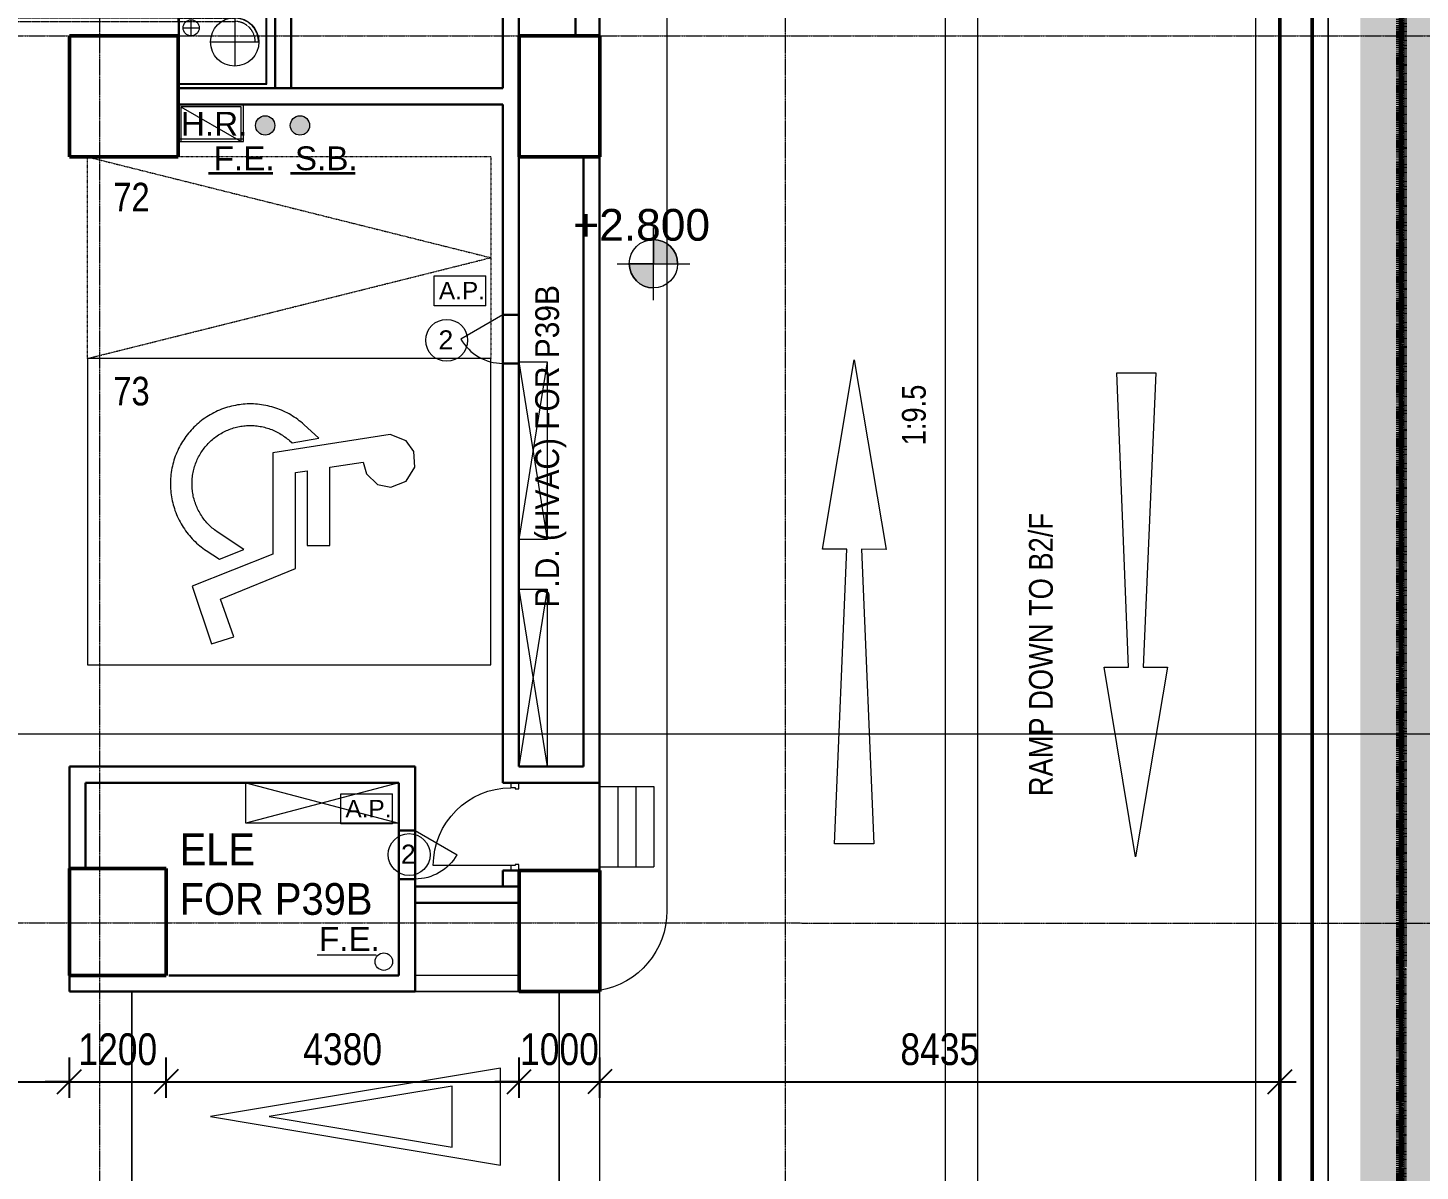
# Model space of a CAD drawing. Header units: millimetres. Extents: x -1578195 to 622687, y -255792 to 391308.
# Drawn here: x 107461 to 124728, y 160378 to 174555 of the extents above; entities that cross this region are included whole.
import ezdxf

# ---------------------------------------------------------------- set-up
doc = ezdxf.new("R2010")
doc.units = ezdxf.units.MM
for name, pattern in [('Dash', [6, 3, -3]), ('Dash dot', [14, 6, -4, 0, -4]), ('Double dash', [24.5, 10, -3, 2, -3, 2, -4.5]), ('Double dash_2_', [42.8625, 15.875, -4.7625, 6.35, -4.7625, 6.35, -4.7625]), ('Grid Line', [21, 12, -3, 3, -3]), ('Overhead', [1.8, 1.2, -0.6])]:
    doc.linetypes.add(name, pattern=pattern)
for name, color, linetype, lineweight in [('0-1', 7, 'Continuous', 5), ('0-3', 7, 'Double dash_2_', 50), ('A-ANNO-DIMS', 7, 'Continuous', 9), ('A-ANNO-NOTE', 7, 'Continuous', 5), ('A-ANNO-NOTE-1', 7, 'Continuous', 20), ('A-DETL', 102, 'Continuous', 5), ('A-DETL-3', 102, 'Dash dot', 70), ('A-DETL-GENF', 7, 'Continuous', 5), ('A-DOOR', 7, 'Continuous', 5), ('A-FLOR', 7, 'Continuous', 18), ('A-WALL', 7, 'Continuous', 9), ('A-WALL-3', 7, 'Continuous', 13), ('A-WALL-4', 7, 'Continuous', 35), ('C-PRKG-1', 7, 'Dash', 5), ('C-PROP-LINE', 7, 'Double dash', 70), ('C-PROP-LINE-1', 7, 'Double dash_2_', 50), ('G-ANNO-DIMS', 111, 'Continuous', 5), ('G-ANNO-TEXT', 7, 'Continuous', 5), ('I-WALL', 7, 'Continuous', 9), ('I-WALL-5', 7, 'Continuous', 30), ('OAP280_C', 210, 'Continuous', 50), ('OAP280_W', 210, 'Continuous', 50), ('OAP832', 7, 'Continuous', 9), ('Q-SPCQ', 7, 'Continuous', 5), ('Q-SPCQ-HDLN', 7, 'Overhead', 5), ('S-BEAM-2', 7, 'Continuous', 9), ('S-COLS-3', 7, 'Continuous', 35), ('S-GRID-1', 7, 'Grid Line', 5), ('S-STRS', 7, 'Continuous', 5), ('UNDERLINE', 10, 'Continuous', 35)]:
    doc.layers.add(name, color=color, linetype=linetype, lineweight=lineweight)
doc.layers.add('A-DETL-GENF-2', color=7, linetype='Continuous', lineweight=9, true_color=0x525252)
doc.styles.add('Arial Narrow', font='ARIALN.TTF', dxfattribs={"height": 353.981763})
doc.styles.add('Arial Narrow_1', font='ARIALN.TTF', dxfattribs={"height": 294.984802})
doc.styles.add('Arial_1', font='arial.ttf', dxfattribs={"height": 1.475299})
doc.styles.add('Arial_11', font='arial.ttf', dxfattribs={"width": 0.8, "height": 12.5})
doc.styles.add('Arial_5', font='arial.ttf', dxfattribs={"height": 1.081886})
doc.styles.add('Arial_7', font='arial.ttf', dxfattribs={"width": 0.9, "height": 393.413174})
doc.styles.add('Arial_9', font='arial.ttf', dxfattribs={"height": 1.18024})
doc.dimstyles.new('Diagonal_-_2_0mm_Arial', dxfattribs={"dimscale": 304.8, "dimtxt": 500, "dimasz": 0.984252, "dimexe": 0.984252, "dimexo": 0.984252, "dimgap": 0.656168, "dimtad": 1, "dimdec": 0, "dimrnd": 5, "dimzin": 0, "dimdsep": 46, "dimtxsty": 'Arial_11', "dimblk1": 'OBLIQUE', "dimblk2": 'OBLIQUE', "dimsah": 1, "dimcen": 0.09, "dimdle": 0.656168, "dimadec": 0, "dimazin": 0, "dimtfac": 1, "dimtdec": 4, "dimtix": 1, "dimtmove": 0, "dimatfit": 3, "dimfxl": 1, "dimtvp": 1, "dimtolj": 1, "dimtzin": 0, "dimarcsym": 2})

# ---------------------------------------------------------------- blocks, each defined once
blk = doc.blocks.new('Family - ___-1112717-B1_F PLAN _2 OF 2_')
at = {"layer": 'C-PROP-LINE'}
blk.add_line((124462, 151157), (124469, 204684), dxfattribs=at)
blk = doc.blocks.new('Family - ___-2785461-B1_F PLAN _2 OF 2_')
at = {"layer": 'C-PROP-LINE'}
blk.add_line((124491, 129733), (124499, 204681), dxfattribs=at)
blk = doc.blocks.new('Family - ___-36030423-B1_F PLAN _2 OF 2_')
at = {"layer": 'C-PROP-LINE'}
blk.add_line((124491, 129733), (124499, 204681), dxfattribs=at)
blk = doc.blocks.new('Family - ___-3197506-B1_F PLAN _2 OF 2_')
at = {"layer": 'C-PROP-LINE-1'}
blk.add_line((124491, 129733), (124499, 204681), dxfattribs=at)
blk = doc.blocks.new('Spot Elevations - Spot Elevation - Exterior Filled-23614-B2_F PLAN _2 OF 2_')
at = {"layer": 'G-ANNO-DIMS'}
h = blk.add_hatch(color=256, dxfattribs=at)
edge = h.paths.add_edge_path(flags=0)
edge.add_arc((-2.24, 2.25), 1.5, 0, 90, ccw=False)
edge.add_line((-0.74, 2.25), (-2.24, 2.25))
edge.add_line((-2.24, 2.25), (-2.24, 3.75))
h = blk.add_hatch(color=256, dxfattribs=at)
edge = h.paths.add_edge_path(flags=0)
edge.add_arc((-2.24, 2.25), 1.5, 180, 270, ccw=False)
edge.add_line((-3.74, 2.25), (-2.24, 2.25))
edge.add_line((-2.24, 2.25), (-2.24, 0.75))
for p, q in [((-2.24, 0), (-2.24, 4.5)), ((-2.24, 3.75), (-2.24, 2.25)), ((-4.49, 2.25), (0.01, 2.25)), ((-2.24, 2.25), (-3.74, 2.25)), ((-2.24, 0.75), (-2.24, 2.25)), ((-2.24, 2.25), (-0.74, 2.25))]:
    blk.add_line(p, q, dxfattribs=at)
blk.add_circle((-2.24, 2.25), 1.5, dxfattribs=at)
for start, end in [(360, 90), (180, 270)]:
    blk.add_arc((-2.24, 2.25), 1.5, start, end, dxfattribs=at)
blk = doc.blocks.new('ARC_ANN_HR_HOSE-REEL - ARC_ANN_HR_HOSE-REEL-881492-B1_F PLAN _2 OF 2_')
at = {"layer": 'A-ANNO-NOTE-1'}
blk.add_line((-1.804, 0), (2.187, 0), dxfattribs=at)
at = {"layer": 'A-ANNO-NOTE', "insert": (0.406, 1.662), "char_height": 1.4753, "width": 4.896, "attachment_point": 2, "line_spacing_factor": 0.938532, "style": 'Arial_1'}
blk.add_mtext('H.R.', dxfattribs=at)
blk = doc.blocks.new('ARC_ANN_ACCESS PANEL - AP-910189-B1_F PLAN _2 OF 2_')
at = {"layer": 'A-ANNO-NOTE'}
for p, q in [((-1.593, -0.916), (-1.593, 0.946)), ((-1.593, 0.946), (1.606, 0.946)), ((1.606, -0.916), (1.606, 0.946)), ((1.606, -0.916), (-1.593, -0.916))]:
    blk.add_line(p, q, dxfattribs=at)
at = {"layer": 'A-ANNO-NOTE', "insert": (0.12, 0.57), "char_height": 1.0819, "width": 3.40549, "attachment_point": 2, "line_spacing_factor": 0.938532, "style": 'Arial_5'}
blk.add_mtext('A.P.', dxfattribs=at)
blk = doc.blocks.new('ARC_ANN_FIRE-RATING_two_ - none-909955-B1_F PLAN _2 OF 2_')
at = {"layer": 'A-ANNO-NOTE'}
blk.add_circle((0, 0), 1.3, dxfattribs=at)
at = {"layer": 'A-ANNO-NOTE', "insert": (-0.05, 0.62), "char_height": 1.18, "width": 1.0944, "attachment_point": 2, "line_spacing_factor": 0.938532, "style": 'Arial_9'}
blk.add_mtext('2', dxfattribs=at)
blk = doc.blocks.new('ARC_FS_FIRE SHUTTER LATERAL SINGLE  - ARC_FS_FIRE SHUTTER LATERAL SINGLE -44764134-A3_B1_F')
at = {"layer": 'Q-SPCQ'}
for p, q in [((-7380, 800), (-7380, -150)), ((-6280, 800), (-7380, 800)), ((-7370, 790), (-7370, -140)), ((-6290, 790), (-7370, 790)), ((-6290, -140), (-6290, 790)), ((-6280, -150), (-6280, 800)), ((-6980, -25), (-6980, 575)), ((-6680, 275), (-7280, 275)), ((-6440, 200), (-6440, 0)), ((-6340, 100), (-6540, 100)), ((10, 45), (0, 45)), ((0, 45), (0, 34)), ((0, 34), (50, 29)), ((1, 35), (1, 44)), ((1, 44), (10, 44)), ((50, 30), (1, 35)), ((10, 44), (10, 45)), ((120, 30), (50, 30)), ((50, 29), (119, 29)), ((119, 29), (119, -29)), ((120, -30), (120, 30)), ((-7380, -150), (-6280, -150)), ((-7370, -140), (-6290, -140)), ((50, -29), (0, -34)), ((0, -34), (0, -45)), ((0, -45), (10, -45)), ((1, -35), (50, -30)), ((1, -44), (1, -35)), ((10, -44), (1, -44)), ((10, -45), (10, -44)), ((119, -29), (50, -29)), ((50, -30), (120, -30))]:
    blk.add_line(p, q, dxfattribs=at)
for centre, radius in [((-6980, 275), 300), ((-6440, 100), 100)]:
    blk.add_circle(centre, radius, dxfattribs=at)
at = {"layer": 'Q-SPCQ-HDLN'}
for p, q in [((-7235, 275), (-7275, 275)), ((-6280, 20), (-6980, 20)), ((-6280, 20), (-6280, -20)), ((50, 20), (-6280, 20)), ((50, 20), (50, -20)), ((-6280, -20), (-6980, -20)), ((-6280, -20), (50, -20))]:
    blk.add_line(p, q, dxfattribs=at)
for radius in [295, 255]:
    blk.add_arc((-6980, 275), radius, 180, 270, dxfattribs=at)
blk = doc.blocks.new('ARC_TFP_FS_HR_DISPLAY - ARC_TFP_FS_HR_750x400-44771068-A3_B1_F')
at = {"layer": 'A-DETL-GENF'}
for p, q in [((375, 30), (-375, 460)), ((375, 460), (-375, 460)), ((-375, 460), (-375, 30)), ((375, 30), (375, 460)), ((-375, 30), (375, 30))]:
    blk.add_line(p, q, dxfattribs=at)
at = {"layer": 'Q-SPCQ'}
for p, q in [((405, 460), (-405, 460)), ((-405, 460), (-405, 0))]:
    blk.add_line(p, q, dxfattribs=at)
blk = doc.blocks.new('ARC_PAR_Car - Car_2500x5000mm-V8-B1_F PLAN _2 OF 2_')
at = {"layer": 'C-PRKG-1'}
for p, q in [((0, 0), (0, -5000)), ((0, -5000), (1250, 0)), ((2500, 0), (0, 0)), ((2500, -5000), (1250, 0)), ((2500, 0), (2500, -5000)), ((0, -5000), (2500, -5000))]:
    blk.add_line(p, q, dxfattribs=at)
blk = doc.blocks.new('_Oblique')
at = {"color": 0, "linetype": 'ByBlock', "lineweight": -2}
blk.add_line((-0.5, -0.5), (0.5, 0.5), dxfattribs=at)
blk = doc.blocks.new('*D238')
at = {"layer": 'A-ANNO-DIMS', "color": 0, "lineweight": -2, "transparency": 16777216}
for p, q in [((102926, 161287), (102926, 161787)), ((107976, 161287), (107976, 161787)), ((102726, 161487), (108176, 161487))]:
    blk.add_line(p, q, dxfattribs=at)
at = {"layer": 'Defpoints', "color": 0, "transparency": 16777216}
for p in [(107976, 161487), (102926, 160987), (107976, 160987)]:
    blk.add_point(p, dxfattribs=at)
at = {"layer": 'A-ANNO-DIMS', "color": 0, "lineweight": -2, "transparency": 16777216, "xscale": 299.9999999999999, "yscale": 299.9999999999999, "zscale": 299.9999999999999, "rotation": 180}
blk.add_blockref('_Oblique', (102926, 161487), dxfattribs=at)
at = {"layer": 'A-ANNO-DIMS', "color": 0, "lineweight": -2, "transparency": 16777216, "xscale": 299.9999999999999, "yscale": 299.9999999999999, "zscale": 299.9999999999999}
blk.add_blockref('_Oblique', (107976, 161487), dxfattribs=at)
at = {"layer": 'A-ANNO-DIMS', "color": 0, "transparency": 16777216, "insert": (105451, 161888), "char_height": 12.5, "attachment_point": 5, "style": 'Arial_11'}
blk.add_mtext('\\A1;{\\H31.473x;5050}', dxfattribs=at)
blk = doc.blocks.new('*D239')
at = {"layer": 'A-ANNO-DIMS', "color": 0, "lineweight": -2, "transparency": 16777216}
for p, q in [((107976, 161287), (107976, 161787)), ((109176, 161287), (109176, 161787)), ((107976, 161487), (107676, 161487)), ((107976, 161487), (109176, 161487)), ((109176, 161487), (109476, 161487))]:
    blk.add_line(p, q, dxfattribs=at)
at = {"layer": 'Defpoints', "color": 0, "transparency": 16777216}
for p in [(109176, 161487), (107976, 160987), (109176, 160987)]:
    blk.add_point(p, dxfattribs=at)
at = {"layer": 'A-ANNO-DIMS', "color": 0, "lineweight": -2, "transparency": 16777216, "xscale": 299.9999999999999, "yscale": 299.9999999999999, "zscale": 299.9999999999999}
blk.add_blockref('_Oblique', (107976, 161487), dxfattribs=at)
at = {"layer": 'A-ANNO-DIMS', "color": 0, "lineweight": -2, "transparency": 16777216, "xscale": 299.9999999999999, "yscale": 299.9999999999999, "zscale": 299.9999999999999, "rotation": 180}
blk.add_blockref('_Oblique', (109176, 161487), dxfattribs=at)
at = {"layer": 'A-ANNO-DIMS', "color": 0, "transparency": 16777216, "insert": (108576, 161888), "char_height": 12.5, "attachment_point": 5, "style": 'Arial_11'}
blk.add_mtext('\\A1;{\\H31.473x;1200}', dxfattribs=at)
blk = doc.blocks.new('*D240')
at = {"layer": 'A-ANNO-DIMS', "color": 0, "lineweight": -2, "transparency": 16777216}
for p, q in [((109176, 161287), (109176, 161787)), ((113554, 161287), (113554, 161787)), ((108976, 161487), (113754, 161487))]:
    blk.add_line(p, q, dxfattribs=at)
at = {"layer": 'Defpoints', "color": 0, "transparency": 16777216}
for p in [(113554, 161487), (109176, 160987), (113554, 160987)]:
    blk.add_point(p, dxfattribs=at)
at = {"layer": 'A-ANNO-DIMS', "color": 0, "lineweight": -2, "transparency": 16777216, "xscale": 299.9999999999999, "yscale": 299.9999999999999, "zscale": 299.9999999999999, "rotation": 180}
blk.add_blockref('_Oblique', (109176, 161487), dxfattribs=at)
at = {"layer": 'A-ANNO-DIMS', "color": 0, "lineweight": -2, "transparency": 16777216, "xscale": 299.9999999999999, "yscale": 299.9999999999999, "zscale": 299.9999999999999}
blk.add_blockref('_Oblique', (113554, 161487), dxfattribs=at)
at = {"layer": 'A-ANNO-DIMS', "color": 0, "transparency": 16777216, "insert": (111365, 161888), "char_height": 12.5, "attachment_point": 5, "style": 'Arial_11'}
blk.add_mtext('\\A1;{\\H31.473x;4380}', dxfattribs=at)
blk = doc.blocks.new('*D241')
at = {"layer": 'A-ANNO-DIMS', "color": 0, "lineweight": -2, "transparency": 16777216}
for p, q in [((113554, 161287), (113554, 161787)), ((114554, 161287), (114554, 161787)), ((113554, 161487), (113254, 161487)), ((113554, 161487), (114554, 161487)), ((114554, 161487), (114854, 161487))]:
    blk.add_line(p, q, dxfattribs=at)
at = {"layer": 'Defpoints', "color": 0, "transparency": 16777216}
for p in [(114554, 161487), (113554, 160987), (114554, 160987)]:
    blk.add_point(p, dxfattribs=at)
at = {"layer": 'A-ANNO-DIMS', "color": 0, "lineweight": -2, "transparency": 16777216, "xscale": 299.9999999999999, "yscale": 299.9999999999999, "zscale": 299.9999999999999}
blk.add_blockref('_Oblique', (113554, 161487), dxfattribs=at)
at = {"layer": 'A-ANNO-DIMS', "color": 0, "lineweight": -2, "transparency": 16777216, "xscale": 299.9999999999999, "yscale": 299.9999999999999, "zscale": 299.9999999999999, "rotation": 180}
blk.add_blockref('_Oblique', (114554, 161487), dxfattribs=at)
at = {"layer": 'A-ANNO-DIMS', "color": 0, "transparency": 16777216, "insert": (114054, 161888), "char_height": 12.5, "attachment_point": 5, "style": 'Arial_11'}
blk.add_mtext('\\A1;{\\H31.473x;1000}', dxfattribs=at)
blk = doc.blocks.new('*D242')
at = {"layer": 'A-ANNO-DIMS', "color": 0, "lineweight": -2, "transparency": 16777216}
for p, q in [((114554, 161287), (114554, 161787)), ((122989, 161287), (122989, 161787)), ((114354, 161487), (123189, 161487))]:
    blk.add_line(p, q, dxfattribs=at)
at = {"layer": 'Defpoints', "color": 0, "transparency": 16777216}
for p in [(122989, 161487), (114554, 160987), (122989, 160987)]:
    blk.add_point(p, dxfattribs=at)
at = {"layer": 'A-ANNO-DIMS', "color": 0, "lineweight": -2, "transparency": 16777216, "xscale": 299.9999999999999, "yscale": 299.9999999999999, "zscale": 299.9999999999999, "rotation": 180}
blk.add_blockref('_Oblique', (114554, 161487), dxfattribs=at)
at = {"layer": 'A-ANNO-DIMS', "color": 0, "lineweight": -2, "transparency": 16777216, "xscale": 299.9999999999999, "yscale": 299.9999999999999, "zscale": 299.9999999999999}
blk.add_blockref('_Oblique', (122989, 161487), dxfattribs=at)
at = {"layer": 'A-ANNO-DIMS', "color": 0, "transparency": 16777216, "insert": (118771, 161888), "char_height": 12.5, "attachment_point": 5, "style": 'Arial_11'}
blk.add_mtext('\\A1;{\\H31.473x;8435}', dxfattribs=at)
blk = doc.blocks.new('ARC_DOOR_T10_SINGLE_BASIC - 900x2100mm-43282633-A3_B1_F')
at = {"layer": 'A-DOOR'}
blk.add_line((481, 0), (481, 962), dxfattribs=at)
at = {"layer": 'A-DOOR', "lineweight": 9}
for p, q in [((-544, 0), (-484, 0)), ((-544, -100), (-544, 0)), ((-469, -100), (-544, -100)), ((-484, 0), (-484, -53)), ((-484, -53), (-469, -53)), ((-469, -53), (-469, -100)), ((469, -100), (469, -53)), ((469, -53), (484, -53)), ((544, -100), (469, -100)), ((484, 0), (544, 0)), ((484, -53), (484, 0)), ((544, 0), (544, -100))]:
    blk.add_line(p, q, dxfattribs=at)
at = {"layer": 'A-DOOR'}
blk.add_arc((481, 0), 962, 90, 180, dxfattribs=at)
blk = doc.blocks.new('ARC_ACCESS_PANEL_SINGLE_TIMBER_TYPE11 - 600w x 2000h-40918290-A3_B1_F')
at = {"layer": 'A-DOOR'}
blk.add_line((425, 75), (125, 595), dxfattribs=at)
blk.add_arc((425, 75), 600, 120, 180, dxfattribs=at)
blk = doc.blocks.new('TRA')
at = {"layer": 'A-FLOR'}
for p, q in [((-442132, 193531), (-442132, 146170)), ((-449432, 184766), (-449432, 163606))]:
    blk.add_line(p, q, dxfattribs=at)
at = {"layer": 'A-FLOR', "extrusion": (0, 0, -1)}
blk.add_arc((450432, 163606), 1000, 180.0001, 260.5122, dxfattribs=at)

msp = doc.modelspace()

# ---------------------------------------------------------------- hatches: boundary and pattern name
at = {"layer": 'A-DETL-GENF-2'}
h = msp.add_hatch(dxfattribs=at)
h.set_pattern_fill('FP_52', color=256, style=0, pattern_type=2)
h.set_pattern_definition([(45, (0, 0), (1e-13, 1796.051), [1270, -1270]), (45, (-336.8, 336.8), (1e-13, 1796.051), [1270, -1270]), (45, (-673.5, 673.5), (1e-13, 1796.051), [1270, -1270]), (135, (-673.5, 898), (-1796.051, 1e-13), [1270, -1270]), (135, (-336.8, 1234.8), (-1796.051, 1e-13), [1270, -1270]), (135, (0, 1571.5), (-1796.051, 1e-13), [1270, -1270])])
h.paths.add_polyline_path([(127090.9, 129732.2), (128206.5, 129732.2), (128206.5, 202491.4), (128206.5, 203538.4), (126284.9, 203290.6), (123986.6, 202831.2), (123986.6, 129732.2)])
at = {"layer": 'UNDERLINE'}
h = msp.add_hatch(color=256, dxfattribs=at)
h.dxf.hatch_style = 1
edge = h.paths.add_edge_path()
edge.add_arc((110404.4, 173345.1), 120, 0, 360)
h = msp.add_hatch(color=256, dxfattribs=at)
h.dxf.hatch_style = 1
edge = h.paths.add_edge_path()
edge.add_arc((110835.6, 173345.1), 120, 0, 360)

# ---------------------------------------------------------------- linework, layer by layer
at = {"layer": '0-1'}
for p, q in [((113201.3, 170455.6), (108201.3, 170455.6)), ((108201.3, 170455.6), (108201.3, 166655.6)), ((113201.3, 166655.6), (113201.3, 170455.6)), ((109700.9, 169745.3), (109679, 169731.4)), ((109723.1, 169758.5), (109700.9, 169745.3)), ((109745.6, 169771.2), (109723.1, 169758.5)), ((109768.4, 169783.2), (109745.6, 169771.2)), ((109791.6, 169794.7), (109768.4, 169783.2)), ((109815, 169805.6), (109791.6, 169794.7)), ((109838.7, 169815.8), (109815, 169805.6)), ((109862.6, 169825.4), (109838.7, 169815.8)), ((109886.7, 169834.4), (109862.6, 169825.4)), ((109911, 169842.7), (109886.7, 169834.4)), ((109935.5, 169850.3), (109911, 169842.7)), ((109960, 169857.4), (109935.5, 169850.3)), ((109984.7, 169863.7), (109960, 169857.4)), ((110009.4, 169869.4), (109984.7, 169863.7)), ((110034.2, 169874.5), (110009.4, 169869.4)), ((110059, 169878.9), (110034.2, 169874.5)), ((110083.8, 169882.6), (110059, 169878.9)), ((110108.5, 169885.7), (110083.8, 169882.6)), ((110133.2, 169888.2), (110108.5, 169885.7)), ((110158, 169890.1), (110133.2, 169888.2)), ((110182.9, 169891.3), (110158, 169890.1)), ((110208, 169891.9), (110182.9, 169891.3)), ((110233.2, 169891.9), (110208, 169891.9)), ((110258.5, 169891.3), (110233.2, 169891.9)), ((110283.8, 169889.9), (110258.5, 169891.3)), ((110309.2, 169888), (110283.8, 169889.9)), ((110334.6, 169885.3), (110309.2, 169888)), ((110360, 169882), (110334.6, 169885.3)), ((110385.4, 169878.1), (110360, 169882)), ((110410.7, 169873.4), (110385.4, 169878.1)), ((110435.9, 169868.2), (110410.7, 169873.4)), ((110461, 169862.2), (110435.9, 169868.2)), ((110485.9, 169855.6), (110461, 169862.2)), ((110510.7, 169848.3), (110485.9, 169855.6)), ((110535.3, 169840.4), (110510.7, 169848.3)), ((110559.7, 169831.9), (110535.3, 169840.4)), ((110583.9, 169822.7), (110559.7, 169831.9)), ((110607.8, 169812.9), (110583.9, 169822.7)), ((110631.4, 169802.5), (110607.8, 169812.9)), ((110654.7, 169791.5), (110631.4, 169802.5)), ((110677.7, 169779.9), (110654.7, 169791.5)), ((110700.3, 169767.7), (110677.7, 169779.9)), ((110722.5, 169755), (110700.3, 169767.7)), ((110744.3, 169741.8), (110722.5, 169755)), ((110765.8, 169728), (110744.3, 169741.8)), ((109485.2, 169566.2), (109468.7, 169547.4)), ((109502.4, 169584.6), (109485.2, 169566.2)), ((109520.1, 169602.7), (109502.4, 169584.6)), ((109538.2, 169620.4), (109520.1, 169602.7)), ((109557, 169637.7), (109538.2, 169620.4)), ((109576.2, 169654.5), (109557, 169637.7)), ((109595.8, 169670.9), (109576.2, 169654.5)), ((109616, 169686.8), (109595.8, 169670.9)), ((109636.6, 169702.2), (109616, 169686.8)), ((109657.6, 169717.1), (109636.6, 169702.2)), ((109679, 169731.4), (109657.6, 169717.1)), ((109924.4, 169561.2), (109941.7, 169568.6)), ((109941.7, 169568.6), (109959.2, 169575.6)), ((109959.2, 169575.6), (109976.7, 169582.2)), ((109976.7, 169582.2), (109994.5, 169588.2)), ((109994.5, 169588.2), (110012.3, 169593.8)), ((110012.3, 169593.8), (110030.2, 169598.9)), ((110030.2, 169598.9), (110048.2, 169603.6)), ((110048.2, 169603.6), (110066.3, 169607.7)), ((110066.3, 169607.7), (110084.3, 169611.4)), ((110084.3, 169611.4), (110102.4, 169614.6)), ((110102.4, 169614.6), (110120.5, 169617.4)), ((110120.5, 169617.4), (110138.6, 169619.7)), ((110138.6, 169619.7), (110156.6, 169621.5)), ((110156.6, 169621.5), (110174.7, 169622.8)), ((110174.7, 169622.8), (110192.9, 169623.7)), ((110192.9, 169623.7), (110211.2, 169624.2)), ((110211.2, 169624.2), (110229.6, 169624.2)), ((110229.6, 169624.2), (110248, 169623.7)), ((110248, 169623.7), (110266.5, 169622.7)), ((110266.5, 169622.7), (110285, 169621.3)), ((110285, 169621.3), (110303.6, 169619.4)), ((110303.6, 169619.4), (110322.1, 169617)), ((110322.1, 169617), (110340.6, 169614.1)), ((110340.6, 169614.1), (110359.1, 169610.7)), ((110359.1, 169610.7), (110377.5, 169606.8)), ((110377.5, 169606.8), (110395.8, 169602.5)), ((110395.8, 169602.5), (110414, 169597.7)), ((110414, 169597.7), (110432.1, 169592.4)), ((110432.1, 169592.4), (110450.1, 169586.6)), ((110450.1, 169586.6), (110467.9, 169580.3)), ((110467.9, 169580.3), (110485.5, 169573.6)), ((110485.5, 169573.6), (110502.9, 169566.5)), ((110502.9, 169566.5), (110520.2, 169558.9)), ((110786.8, 169713.8), (110765.8, 169728)), ((110807.3, 169699), (110786.8, 169713.8)), ((110827.4, 169683.8), (110807.3, 169699)), ((110847, 169668.2), (110827.4, 169683.8)), ((110866.1, 169652.2), (110847, 169668.2)), ((110884.8, 169635.7), (110866.1, 169652.2)), ((111070.7, 169467.4), (110884.8, 169635.7)), ((109366.7, 169405.2), (109354.1, 169383.2)), ((109379.9, 169426.8), (109366.7, 169405.2)), ((109393.5, 169448), (109379.9, 169426.8)), ((109407.6, 169468.7), (109393.5, 169448)), ((109422.1, 169489), (109407.6, 169468.7)), ((109437.1, 169508.8), (109422.1, 169489)), ((109452.6, 169528.2), (109437.1, 169508.8)), ((109468.7, 169547.4), (109452.6, 169528.2)), ((109683.7, 169386.5), (109696.3, 169399.9)), ((109696.3, 169399.9), (109709.2, 169413.1)), ((109709.2, 169413.1), (109722.4, 169426)), ((109722.4, 169426), (109736.1, 169438.6)), ((109736.1, 169438.6), (109750.1, 169450.9)), ((109750.1, 169450.9), (109764.5, 169462.9)), ((109764.5, 169462.9), (109779.2, 169474.5)), ((109779.2, 169474.5), (109794.2, 169485.7)), ((109794.2, 169485.7), (109809.5, 169496.6)), ((109809.5, 169496.6), (109825.2, 169507.1)), ((109825.2, 169507.1), (109841.1, 169517.1)), ((109841.1, 169517.1), (109857.3, 169526.8)), ((109857.3, 169526.8), (109873.7, 169536.1)), ((109873.7, 169536.1), (109890.4, 169544.9)), ((109890.4, 169544.9), (109907.3, 169553.2)), ((109907.3, 169553.2), (109924.4, 169561.2)), ((111953, 169511.4), (110499, 169283.7)), ((111953, 169511.4), (110499, 169283.7)), ((110520.2, 169558.9), (110537.2, 169550.9)), ((110537.2, 169550.9), (110553.9, 169542.4)), ((110553.9, 169542.4), (110570.4, 169533.5)), ((110570.4, 169533.5), (110586.6, 169524.3)), ((110586.6, 169524.3), (110602.6, 169514.6)), ((110602.6, 169514.6), (110618.2, 169504.6)), ((110618.2, 169504.6), (110633.5, 169494.2)), ((110633.5, 169494.2), (110648.5, 169483.4)), ((110648.5, 169483.4), (110663.2, 169472.3)), ((110663.2, 169472.3), (110677.5, 169460.9)), ((110677.5, 169460.9), (110691.5, 169449.2)), ((110691.5, 169449.2), (110705, 169437.2)), ((110705, 169437.2), (110737.3, 169408)), ((110737.3, 169408), (111070.7, 169467.4)), ((112154.2, 169432.8), (111953, 169511.4)), ((112154.2, 169432.8), (111953, 169511.4)), ((112248.2, 169300.5), (112154.2, 169432.8)), ((112248.2, 169300.5), (112154.2, 169432.8)), ((109281.4, 169219.3), (109273.4, 169194.7)), ((109290, 169243.6), (109281.4, 169219.3)), ((109299.2, 169267.7), (109290, 169243.6)), ((109309, 169291.4), (109299.2, 169267.7)), ((109319.4, 169314.9), (109309, 169291.4)), ((109330.4, 169338), (109319.4, 169314.9)), ((109342, 169360.8), (109330.4, 169338)), ((109354.1, 169383.2), (109342, 169360.8)), ((109562.8, 169203.1), (109570.8, 169220)), ((109570.8, 169220), (109579.2, 169236.6)), ((109579.2, 169236.6), (109588, 169252.9)), ((109588, 169252.9), (109597.3, 169269)), ((109597.3, 169269), (109606.8, 169284.8)), ((109606.8, 169284.8), (109616.8, 169300.2)), ((109616.8, 169300.2), (109627.1, 169315.3)), ((109627.1, 169315.3), (109637.7, 169330.1)), ((109637.7, 169330.1), (109648.6, 169344.6)), ((109648.6, 169344.6), (109659.9, 169358.8)), ((109659.9, 169358.8), (109671.6, 169372.7)), ((109671.6, 169372.7), (109683.7, 169386.5)), ((110499, 169283.7), (110499, 168029.7)), ((110499, 169283.7), (110499, 168029.7)), ((112261.6, 169107.7), (112248.2, 169300.5)), ((112261.6, 169107.7), (112248.2, 169300.5)), ((109243.3, 169069.2), (109239.2, 169043.7)), ((109248, 169094.5), (109243.3, 169069.2)), ((109253.4, 169119.8), (109248, 169094.5)), ((109259.4, 169145), (109253.4, 169119.8)), ((109266.1, 169169.9), (109259.4, 169145)), ((109273.4, 169194.7), (109266.1, 169169.9)), ((109510.6, 169042.3), (109514.5, 169060.7)), ((109514.5, 169060.7), (109518.9, 169079.1)), ((109518.9, 169079.1), (109523.8, 169097.3)), ((109523.8, 169097.3), (109529.2, 169115.4)), ((109529.2, 169115.4), (109535, 169133.3)), ((109535, 169133.3), (109541.3, 169151.1)), ((109541.3, 169151.1), (109548, 169168.6)), ((109548, 169168.6), (109555.2, 169186)), ((109555.2, 169186), (109562.8, 169203.1)), ((110779.4, 169039.8), (110926.7, 169061.3)), ((110779.4, 169039.8), (110926.7, 169061.3)), ((110926.7, 169061.3), (110926.7, 168137.1)), ((110926.7, 169061.3), (110926.7, 168137.1)), ((111208.2, 169108.5), (111617.6, 169171.9)), ((111208.2, 169108.5), (111617.6, 169171.9)), ((111208.2, 168137.1), (111208.2, 169108.5)), ((111208.2, 168137.1), (111208.2, 169108.5)), ((111617.6, 169171.9), (111660.1, 169024.1)), ((111617.6, 169171.9), (111660.1, 169024.1)), ((112150.9, 168935), (112261.6, 169107.7)), ((112150.9, 168935), (112261.6, 169107.7)), ((109229.8, 168941.4), (109229, 168915.9)), ((109229, 168915.9), (109229, 168890.4)), ((109229, 168890.4), (109229.6, 168865)), ((109231.1, 168967), (109229.8, 168941.4)), ((109233.2, 168992.6), (109231.1, 168967)), ((109235.9, 169018.1), (109233.2, 168992.6)), ((109239.2, 169043.7), (109235.9, 169018.1)), ((109496.8, 168911.9), (109497.3, 168930.5)), ((109496.8, 168893.3), (109496.8, 168911.9)), ((109497.2, 168874.8), (109496.8, 168893.3)), ((109498.1, 168856.4), (109497.2, 168874.8)), ((109497.3, 168930.5), (109498.3, 168949.2)), ((109498.3, 168949.2), (109499.8, 168967.9)), ((109499.8, 168967.9), (109501.8, 168986.5)), ((109501.8, 168986.5), (109504.2, 169005.2)), ((109504.2, 169005.2), (109507.2, 169023.8)), ((109507.2, 169023.8), (109510.6, 169042.3)), ((110779.4, 167850.2), (110779.4, 169039.8)), ((110779.4, 167850.2), (110779.4, 169039.8)), ((111660.1, 169024.1), (111795.6, 168892.5)), ((111660.1, 169024.1), (111795.6, 168892.5)), ((111795.6, 168892.5), (111963.8, 168858.2)), ((111795.6, 168892.5), (111963.8, 168858.2)), ((111963.8, 168858.2), (112150.9, 168935)), ((111963.8, 168858.2), (112150.9, 168935)), ((109229.6, 168865), (109230.8, 168839.8)), ((109230.8, 168839.8), (109232.7, 168814.7)), ((109232.7, 168814.7), (109235.2, 168789.7)), ((109235.2, 168789.7), (109238.3, 168765)), ((109238.3, 168765), (109242.1, 168740.4)), ((109242.1, 168740.4), (109246.4, 168715.9)), ((109246.4, 168715.9), (109251.4, 168691.5)), ((109499.5, 168838), (109498.1, 168856.4)), ((109501.3, 168819.8), (109499.5, 168838)), ((109503.6, 168801.8), (109501.3, 168819.8)), ((109506.3, 168783.8), (109503.6, 168801.8)), ((109509.5, 168766), (109506.3, 168783.8)), ((109513.1, 168748.1), (109509.5, 168766)), ((109517.2, 168730.3), (109513.1, 168748.1)), ((109521.8, 168712.5), (109517.2, 168730.3)), ((109526.8, 168694.8), (109521.8, 168712.5)), ((109251.4, 168691.5), (109257, 168667)), ((109257, 168667), (109263.3, 168642.7)), ((109263.3, 168642.7), (109270.2, 168618.3)), ((109270.2, 168618.3), (109277.7, 168594.1)), ((109277.7, 168594.1), (109285.9, 168570)), ((109285.9, 168570), (109294.8, 168546)), ((109294.8, 168546), (109304.2, 168522.3)), ((109532.3, 168677.1), (109526.8, 168694.8)), ((109538.3, 168659.5), (109532.3, 168677.1)), ((109544.7, 168642), (109538.3, 168659.5)), ((109551.7, 168624.7), (109544.7, 168642)), ((109559.1, 168607.4), (109551.7, 168624.7)), ((109566.9, 168590.4), (109559.1, 168607.4)), ((109575.2, 168573.5), (109566.9, 168590.4)), ((109584, 168556.8), (109575.2, 168573.5)), ((109593.1, 168540.4), (109584, 168556.8)), ((109602.8, 168524.2), (109593.1, 168540.4)), ((109304.2, 168522.3), (109314.4, 168498.7)), ((109314.4, 168498.7), (109325.1, 168475.3)), ((109325.1, 168475.3), (109336.5, 168452.2)), ((109336.5, 168452.2), (109348.5, 168429.3)), ((109348.5, 168429.3), (109361.1, 168406.8)), ((109361.1, 168406.8), (109374.3, 168384.6)), ((109374.3, 168384.6), (109388, 168362.7)), ((109388, 168362.7), (109402.4, 168341.2)), ((109612.8, 168508.2), (109602.8, 168524.2)), ((109623.3, 168492.5), (109612.8, 168508.2)), ((109634.1, 168477.1), (109623.3, 168492.5)), ((109645.4, 168462), (109634.1, 168477.1)), ((109657, 168447.2), (109645.4, 168462)), ((109669, 168432.7), (109657, 168447.2)), ((109681.3, 168418.5), (109669, 168432.7)), ((109694, 168404.8), (109681.3, 168418.5)), ((109707, 168391.3), (109694, 168404.8)), ((109720.3, 168378.3), (109707, 168391.3)), ((109733.9, 168365.6), (109720.3, 168378.3)), ((109747.8, 168353.4), (109733.9, 168365.6)), ((109402.4, 168341.2), (109417.2, 168320)), ((109417.2, 168320), (109432.7, 168299.3)), ((109432.7, 168299.3), (109448.6, 168279)), ((109448.6, 168279), (109465, 168259.2)), ((109465, 168259.2), (109482, 168239.8)), ((109482, 168239.8), (109499.3, 168220.9)), ((109499.3, 168220.9), (109517.1, 168202.5)), ((109517.1, 168202.5), (109535.4, 168184.7)), ((109535.4, 168184.7), (109554, 168167.3)), ((109761.9, 168341.5), (109747.8, 168353.4)), ((109776.3, 168330), (109761.9, 168341.5)), ((109790.9, 168319), (109776.3, 168330)), ((109805.7, 168308.4), (109790.9, 168319)), ((109820.7, 168298.2), (109805.7, 168308.4)), ((110138.9, 168087.6), (109820.7, 168298.2)), ((110499, 168029.7), (109497.5, 167631)), ((110499, 168029.7), (109497.5, 167631)), ((109554, 168167.3), (109573, 168150.5)), ((109573, 168150.5), (109592.4, 168134.2)), ((109592.4, 168134.2), (109612.1, 168118.5)), ((109612.1, 168118.5), (109632.1, 168103.4)), ((109632.1, 168103.4), (109652.4, 168088.9)), ((109652.4, 168088.9), (109672.9, 168074.9)), ((109672.9, 168074.9), (109837, 167966.3)), ((109837, 167966.3), (110138.9, 168087.6)), ((110926.7, 168137.1), (111208.2, 168137.1)), ((110926.7, 168137.1), (111208.2, 168137.1)), ((109851, 167472), (110779.4, 167850.2)), ((109851, 167472), (110779.4, 167850.2)), ((109497.5, 167631), (109739.3, 166916.4)), ((109497.5, 167631), (109739.3, 166916.4)), ((110016.5, 167004.5), (109851, 167472)), ((110016.5, 167004.5), (109851, 167472)), ((109739.3, 166916.4), (110016.5, 167004.5)), ((109739.3, 166916.4), (110016.5, 167004.5)), ((108201.3, 166655.6), (113201.3, 166655.6))]:
    msp.add_line(p, q, dxfattribs=at)
at = {"layer": 'A-ANNO-NOTE'}
msp.add_line((111048, 163061.1), (111778.7, 163061.1), dxfattribs=at)
for centre, radius in [((110404.4, 173345.1), 120), ((110835.6, 173345.1), 120), ((111875.5, 162976.7), 108.2)]:
    msp.add_circle(centre, radius, dxfattribs=at)
at = {"layer": 'A-ANNO-NOTE-1'}
for p, q in [((109700.8, 172753.1), (110498.9, 172753.1)), ((110720.3, 172753.1), (111518.4, 172753.1))]:
    msp.add_line(p, q, dxfattribs=at)
at = {"layer": 'A-DETL'}
for p, q in [((117316.7, 168089.2), (117709.7, 170439.2)), ((117709.7, 170439.2), (118103.7, 168088.2)), ((113551.3, 170412.2), (113901.3, 170412.2)), ((113901.3, 170412.2), (113551.3, 168212.2)), ((113551.3, 170412.2), (113901.3, 168212.2)), ((113901.3, 170412.2), (113901.3, 168212.2)), ((121110.2, 166628), (120965.2, 170278.2)), ((120965.2, 170278.2), (121451.2, 170277.4)), ((121451.2, 170277.4), (121294.2, 166627.7)), ((113901.3, 168212.2), (113551.3, 168212.2)), ((117617.7, 168089.2), (117316.7, 168089.2)), ((117466.7, 164439.2), (117617.7, 168089.2)), ((118103.7, 168088.2), (117801.7, 168089.2)), ((117801.7, 168089.2), (117952.7, 164439.2)), ((113551.3, 167594.8), (113901.3, 167594.8)), ((113901.3, 167594.8), (113551.3, 165394.8)), ((113551.3, 167594.8), (113901.3, 165394.8)), ((113901.3, 167594.8), (113901.3, 165394.8)), ((121198.3, 164277.8), (120808.2, 166629.5)), ((120808.2, 166629.5), (121110.2, 166628)), ((121595.2, 166627.2), (121198.3, 164277.8)), ((121294.2, 166627.7), (121595.2, 166627.2)), ((113901.3, 165394.8), (113551.3, 165394.8)), ((110163.3, 165194.8), (112063.3, 165194.8)), ((110163.3, 164694.8), (110163.3, 165194.8)), ((112063.3, 165194.8), (110163.3, 164694.8)), ((110163.3, 165194.8), (112063.3, 164694.8)), ((112063.3, 165194.8), (112063.3, 164694.8)), ((114551.2, 165146.7), (115226.3, 165146.7)), ((114776.3, 165146.7), (114776.3, 164152.8)), ((115001.3, 165146.7), (115001.3, 164152.8)), ((115226.3, 165146.7), (115226.3, 164152.8)), ((112063.3, 164694.8), (110163.3, 164694.8)), ((117952.7, 164439.2), (117466.7, 164439.2)), ((114551.2, 164152.8), (115226.3, 164152.8)), ((108751.3, 162605.4), (108751.3, 155130.8)), ((114051.3, 162605.4), (114051.3, 155130.8))]:
    msp.add_line(p, q, dxfattribs=at)
at = {"layer": 'A-DETL', "extrusion": (-2.28507e-17, -1.97026e-22, -1)}
for points in [[(-113324.4, 160454.6), (-113324.4, 161654.6), (-109724.4, 161054.6), (-113324.4, 160454.6)], [(-112724.4, 160676.6), (-112724.4, 161432.6), (-110454.4, 161054.6), (-112724.4, 160676.6)]]:
    msp.add_lwpolyline(points, dxfattribs=at)
at = {"layer": 'A-DETL', "extrusion": (0, 0, -1)}
msp.add_arc((-108334.5, 164958.2), 6000, 270, 313.32466, dxfattribs=at)
at = {"layer": 'A-DETL-3'}
msp.add_line((124530, 151045.4), (124534, 175041.6), dxfattribs=at)
at = {"layer": 'A-FLOR'}
for p, q in [((123586.1, 140948.5), (123587.6, 202430.6)), ((114551.3, 174455.5), (114551.3, 174555.5)), ((108751.2, 155130.6), (108751.2, 162605.2)), ((108751.2, 162605.2), (113551.2, 162605.2)), ((114051.3, 155130.8), (114051.3, 162606.8)), ((114551.2, 162605.2), (114551.2, 155130.6))]:
    msp.add_line(p, q, dxfattribs=at)
at = {"layer": 'A-WALL', "lineweight": 30}
for p, q in [((107976.3, 174455.7), (107976.3, 172955.7)), ((109326.3, 174455.7), (107976.3, 174455.7)), ((109326.3, 173805.7), (109326.3, 173855.7)), ((109326.3, 172955.7), (109326.3, 173605.7)), ((107976.3, 172955.7), (109326.3, 172955.7)), ((107976.3, 164130.8), (107976.3, 162805.8)), ((109176.3, 164130.8), (108176.3, 164130.8)), ((109176.3, 162805.8), (109176.3, 164130.8))]:
    msp.add_line(p, q, dxfattribs=at)
at = {"layer": 'A-WALL-3'}
msp.add_line((123586.4, 186392.5), (123586.1, 143005.5), dxfattribs=at)
at = {"layer": 'A-WALL-4'}
for p, q in [((123386.1, 144405.5), (123386.4, 201830.6)), ((122986.3, 185307.4), (122986.2, 153630.5))]:
    msp.add_line(p, q, dxfattribs=at)
at = {"layer": 'G-ANNO-TEXT'}
msp.add_line((130999.8, 165798.8), (101110.7, 165798.8), dxfattribs=at)
at = {"layer": 'I-WALL', "lineweight": 30}
for p, q in [((113351.3, 184867.7), (113351.3, 173805.7)), ((114551.3, 174455.7), (114554, 184892.9)), ((113551.3, 174455.7), (113551.3, 184692.7)), ((114251.3, 184692.7), (114251.3, 174455.7)), ((113351.3, 173805.7), (109326.3, 173805.7)), ((109326.3, 173605.7), (113351.3, 173605.7)), ((113351.3, 173605.7), (113351.3, 165194.8)), ((113551.3, 165394.8), (113551.3, 172955.7)), ((114351.3, 172955.7), (114351.3, 165394.8)), ((114551.3, 165194.8), (114551.3, 172955.7)), ((113551.3, 170995.2), (113351.3, 170995.2)), ((113551.3, 170395.2), (113351.3, 170395.2)), ((112263.3, 165394.8), (107976.3, 165394.8)), ((107976.3, 165394.8), (107976.3, 164130.8)), ((112263.3, 164601), (112263.3, 165394.8)), ((114351.3, 165394.8), (113551.3, 165394.8)), ((108176.3, 165194.8), (112063.3, 165194.8)), ((108176.3, 164130.8), (108176.3, 165194.8)), ((112063.3, 165194.8), (112063.3, 162805.8)), ((113351.3, 165194.8), (114551.3, 165194.8)), ((112063.3, 164601), (112263.3, 164601)), ((112263.3, 162605.8), (112263.3, 164601)), ((113351.4, 164105.2), (113351.4, 163906.6)), ((113551.2, 164105.2), (113351.4, 164105.2)), ((112263.3, 164001), (112063.3, 164001)), ((113551.4, 163906.6), (112263.3, 163906.6)), ((112263.3, 163706.6), (113554, 163706.6))]:
    msp.add_line(p, q, dxfattribs=at)
at = {"layer": 'I-WALL'}
msp.add_line((113554.2, 162805.3), (112266.1, 162805.3), dxfattribs=at)
at = {"layer": 'I-WALL', "lineweight": 30}
msp.add_lwpolyline([(110726.3, 173805.7), (110726.3, 175005.7), (109326.3, 175005.7), (109326.3, 174805.7), (110526.3, 174805.7), (110526.3, 173805.7)], dxfattribs=at)
at = {"layer": 'I-WALL-5'}
for p, q in [((113551.3, 172955.5), (113551.3, 173155.5)), ((114551.2, 164105.2), (114551.3, 172955.5)), ((114301.2, 164105.2), (114551.2, 164105.2)), ((107976.3, 162805.8), (107976.3, 162605.8)), ((112063.3, 162805.8), (109208.2, 162805.2)), ((113551.2, 162605.6), (113551.2, 162805.6)), ((107976.3, 162605.6), (112263.4, 162605.2))]:
    msp.add_line(p, q, dxfattribs=at)
at = {"layer": 'OAP280_C'}
for p, q in [((109326.3, 174455.7), (107976.3, 174455.7)), ((107976.3, 174455.7), (107976.3, 172955.7)), ((109326.3, 172955.7), (109326.3, 174455.7)), ((114554, 174455.9), (113554, 174455.9)), ((113554, 174455.9), (113554, 172955.9)), ((114554, 172955.9), (114554, 174455.9)), ((107976.3, 172955.7), (109326.3, 172955.7)), ((113554, 172955.9), (114554, 172955.9)), ((107976.3, 164131.1), (107976.3, 162805.6)), ((109176.3, 164131.1), (107976.3, 164131.1)), ((109176.3, 162805.6), (109176.3, 164131.1)), ((114554, 164105.6), (113554, 164105.6)), ((113554, 164105.6), (113554, 162605.6)), ((114554, 162605.6), (114554, 164105.6)), ((107976.3, 162805.6), (109176.3, 162805.6)), ((113554, 162605.6), (114554, 162605.6))]:
    msp.add_line(p, q, dxfattribs=at)
at = {"layer": 'OAP280_W'}
for p, q in [((123389, 144406), (123389, 202431)), ((122989, 201831), (122989, 144406))]:
    msp.add_line(p, q, dxfattribs=at)
at = {"layer": 'OAP832'}
for p, q in [((118837.4, 184765.9), (118837.3, 156062.2)), ((119237.4, 184778.5), (119237.3, 151726.3))]:
    msp.add_line(p, q, dxfattribs=at)
at = {"layer": 'S-BEAM-2'}
msp.add_line((113551.2, 162605.2), (108751.2, 162605.2), dxfattribs=at)
at = {"layer": 'S-COLS-3'}
for p, q in [((114551.3, 174455.5), (113551.3, 174455.5)), ((113551.3, 174455.5), (113551.3, 172955.5)), ((114551.3, 172955.5), (114551.3, 174455.5)), ((113551.3, 172955.5), (114551.3, 172955.5)), ((114551.2, 164105.2), (113551.2, 164105.2)), ((113551.2, 164105.2), (113551.2, 162605.2)), ((114551.2, 162605.2), (114551.2, 164105.2)), ((113551.2, 162605.2), (114551.2, 162605.2))]:
    msp.add_line(p, q, dxfattribs=at)
at = {"layer": 'S-GRID-1'}
for p, q in [((108351.5, 210672.6), (108351.1, 140117.7)), ((116851.5, 210672.6), (116851, 124617)), ((-10508.1, 174456.2), (128177.5, 174455.5)), ((-10508.1, 163456.2), (128177.4, 163455.5))]:
    msp.add_line(p, q, dxfattribs=at)
at = {"layer": 'S-STRS', "linetype": 'Overhead'}
msp.add_line((114551.3, 165194.8), (114551.3, 164104.8), dxfattribs=at)
at = {"layer": 'UNDERLINE'}
msp.add_line((110720.3, 172753.1), (111518.4, 172753.1), dxfattribs=at)
msp.add_lwpolyline([(109700.8, 172753.1), (110498.9, 172753.1)], dxfattribs=at)

# ---------------------------------------------------------------- block references
at = {"layer": '0-1', "rotation": 359.9997000009001}
for name in ['Family - ___-2785461-B1_F PLAN _2 OF 2_', 'Family - ___-36030423-B1_F PLAN _2 OF 2_']:
    msp.add_blockref(name, (0, 0), dxfattribs=at)
at = {"layer": '0-1', "xscale": -1, "rotation": 270.0002999990999}
msp.add_blockref('ARC_PAR_Car - Car_2500x5000mm-V8-B1_F PLAN _2 OF 2_', (113201.3, 170455.7), dxfattribs=at)
at = {"layer": '0-3', "rotation": 359.9997000009001}
msp.add_blockref('Family - ___-3197506-B1_F PLAN _2 OF 2_', (0, 0), dxfattribs=at)
at = {"layer": 'A-ANNO-NOTE', "xscale": 200, "yscale": 200, "zscale": 200}
for name, p in [('ARC_ANN_HR_HOSE-REEL - ARC_ANN_HR_HOSE-REEL-881492-B1_F PLAN _2 OF 2_', (109689.9, 173181)), ('ARC_ANN_ACCESS PANEL - AP-910189-B1_F PLAN _2 OF 2_', (112820.5, 171291.1)), ('ARC_ANN_FIRE-RATING_two_ - none-909955-B1_F PLAN _2 OF 2_', (112655.1, 170680.8)), ('ARC_ANN_ACCESS PANEL - AP-910189-B1_F PLAN _2 OF 2_', (111661.2, 164867.9)), ('ARC_ANN_FIRE-RATING_two_ - none-909955-B1_F PLAN _2 OF 2_', (112190, 164303.7))]:
    msp.add_blockref(name, p, dxfattribs=at)
at = {"layer": 'A-DOOR', "rotation": 90.00000000000001}
msp.add_blockref('ARC_ACCESS_PANEL_SINGLE_TIMBER_TYPE11 - 600w x 2000h-40918290-A3_B1_F', (113426.3, 170570.2), dxfattribs=at)
at = {"layer": 'A-DOOR', "xscale": -1}
for name, p, rotation in [('ARC_DOOR_T10_SINGLE_BASIC - 900x2100mm-43282633-A3_B1_F', (113451.3, 164650.8), 90), ('ARC_ACCESS_PANEL_SINGLE_TIMBER_TYPE11 - 600w x 2000h-40918290-A3_B1_F', (112188.3, 164176), 270)]:
    msp.add_blockref(name, p, dxfattribs=dict(at, rotation=rotation))
at = {"layer": 'C-PROP-LINE'}
msp.add_blockref('Family - ___-1112717-B1_F PLAN _2 OF 2_', (0, 0), dxfattribs=at)
at = {"layer": 'G-ANNO-DIMS', "xscale": 199.9999999999998, "yscale": 199.9999999999998, "zscale": 199.9999999999998}
msp.add_blockref('Spot Elevations - Spot Elevation - Exterior Filled-23614-B2_F PLAN _2 OF 2_', (115667.5, 171180.8), dxfattribs=at)
at = {"layer": 'Q-SPCQ', "rotation": 180}
for name, p in [('ARC_FS_FIRE SHUTTER LATERAL SINGLE  - ARC_FS_FIRE SHUTTER LATERAL SINGLE -44764134-A3_B1_F', (103046.3, 174655.7)), ('ARC_TFP_FS_HR_DISPLAY - ARC_TFP_FS_HR_750x400-44771068-A3_B1_F', (109731.3, 173605.7))]:
    msp.add_blockref(name, p, dxfattribs=at)
at = {"layer": 'UNDERLINE'}
msp.add_blockref('TRA', (564819.1, 0), dxfattribs=at)

# ---------------------------------------------------------------- texts
at = {"layer": 'A-ANNO-NOTE', "char_height": 295.06, "width": 900, "attachment_point": 2, "line_spacing_factor": 0.938532, "style": 'Arial_1'}
for s, insert in [('F.E.', (110142.7, 173085.5)), ('S.B.', (111162.2, 173085.5)), ('F.E.', (111448.8, 163405.3))]:
    msp.add_mtext(s, dxfattribs=dict(at, insert=insert))
at = {"layer": 'G-ANNO-DIMS', "insert": (114225.5, 172309.6), "char_height": 393.41, "width": 2020.8, "attachment_point": 1, "line_spacing_factor": 0.938532, "style": 'Arial_1'}
msp.add_mtext('+2.800', dxfattribs=at)
at = {"layer": 'G-ANNO-TEXT', "attachment_point": 1}
for s, insert, char_height, width, line_spacing_factor, style in [('72', (108520.6, 172634.3), 353.98, 535.659, 0.968573, 'Arial Narrow'), ('73', (108520.6, 170228), 353.98, 535.659, 0.968573, 'Arial Narrow'), ('ELE ^JFOR P39B', (109343.3, 164565.9), 393.413, 3377.183, 0.938532, 'Arial_7')]:
    msp.add_mtext(s, dxfattribs=dict(at, insert=insert, char_height=char_height, width=width, line_spacing_factor=line_spacing_factor, style=style))
at = {"layer": 'G-ANNO-TEXT', "color": 7, "insert": (113753.5, 167367.5), "char_height": 295.06, "width": 6681.214, "attachment_point": 1, "rotation": 90, "line_spacing_factor": 0.938532, "style": 'Arial_7'}
msp.add_mtext('P.D. (HVAC) FOR P39B', dxfattribs=at)
at = {"layer": 'G-ANNO-TEXT', "attachment_point": 1, "rotation": 90, "line_spacing_factor": 0.968573, "style": 'Arial Narrow_1'}
for s, insert, char_height, width in [('1:9.5', (118301.2, 169379.7), 294.98, 892.8), ('RAMP DOWN TO B2/F', (119877.6, 165028.9), 294.985, 4197.6)]:
    msp.add_mtext(s, dxfattribs=dict(at, insert=insert, char_height=char_height, width=width))

# ---------------------------------------------------------------- dimensions: what is measured, and where the dimension line sits
at = {"layer": 'A-ANNO-DIMS'}
for base, p1, p2, picture, middle in [((107976.3, 161487.3), (102926.3, 160987.3), (107976.3, 160987.3), '*D238', (105451.3, 161888.1)), ((109176.3, 161487.3), (107976.3, 160987.3), (109176.3, 160987.3), '*D239', (108576.3, 161888.1)), ((113554, 161487.3), (109176.3, 160987.3), (113554, 160987.3), '*D240', (111365.2, 161888.3)), ((114554, 161487.3), (113554, 160987.3), (114554, 160987.3), '*D241', (114054, 161888.1)), ((122989, 161487.3), (114554, 160987.3), (122989, 160987.3), '*D242', (118771.5, 161888.3))]:
    dim = msp.add_linear_dim(base=base, p1=p1, p2=p2, text='{\\H31.473x;<>}', dimstyle='Diagonal_-_2_0mm_Arial', override={"dimpost": '<>', "dimtmove": 1, "dimarcsym": 2}, dxfattribs=at)
    dim.commit()
    dim.dimension.update_dxf_attribs({"geometry": picture, "text_midpoint": middle})

doc.saveas('drawing.dxf')
